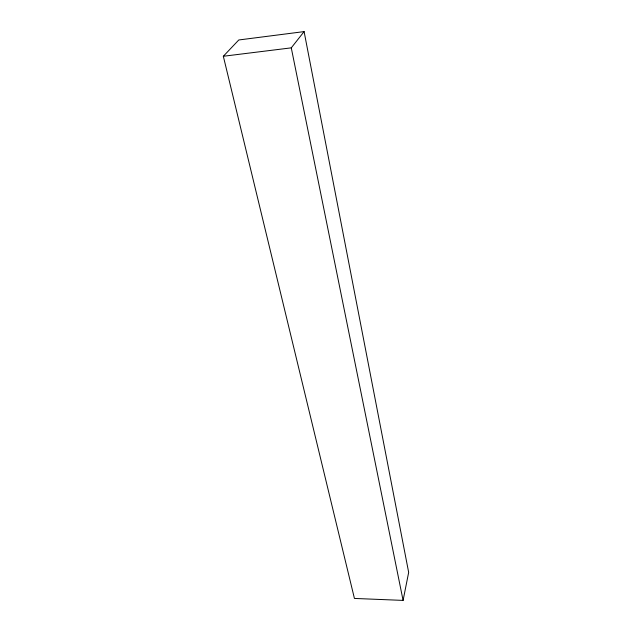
<?xml version="1.0" encoding="UTF-8"?>
<svg xmlns="http://www.w3.org/2000/svg" width="632" height="632" viewBox="0 0 632 632"><rect width="100%" height="100%" fill="white"/><g stroke="black" fill="none" stroke-linecap="round" stroke-linejoin="round"><path stroke-width="0.95" d="M403.09 600.4L408.667 572.387L304.095 31.6L238.785 39.974L223.333 56.264L354.433 598.441L403.09 600.4L291.273 47.85L304.095 31.6M223.333 56.264L291.273 47.85"/></g></svg>
